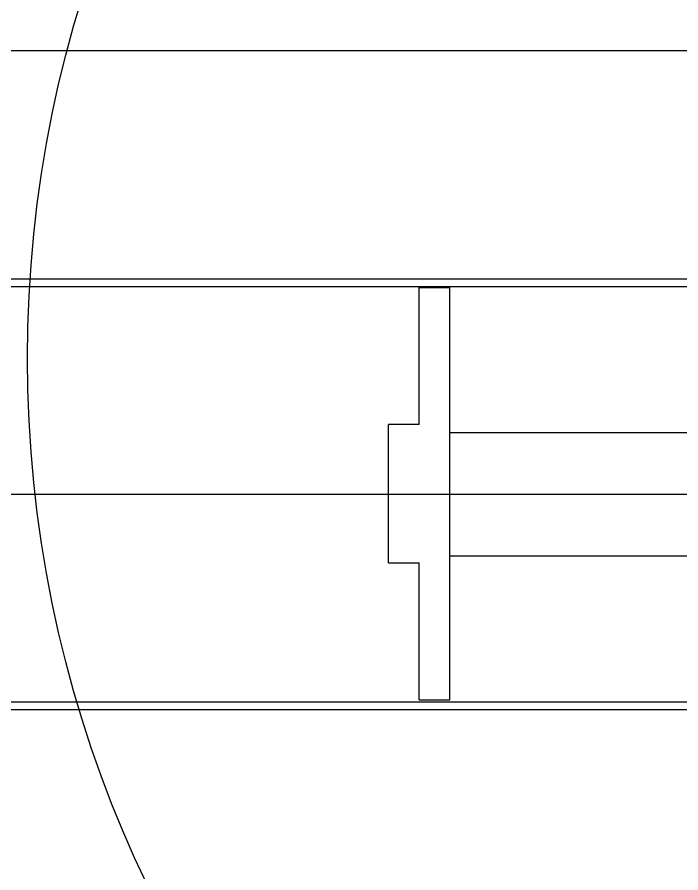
# Model space of a CAD drawing. Header units: millimetres. Extents: x -5505 to 394412, y -8522 to 584759.
# Drawn here: x 31109.5 to 31325.4, y -784 to -505.9 of the extents above; entities that cross this region are included whole.
import ezdxf

# ---------------------------------------------------------------- set-up
doc = ezdxf.new("R2010")
doc.units = ezdxf.units.MM

# ---------------------------------------------------------------- blocks, each defined once
blk = doc.blocks.new('C-1S UP RIGHT')
for p, q in [((-501.68, 0), (120.12, 0)), ((-501.68, -74.12), (-225.85, -74.12)), ((-225.85, -74.12), (30, -74.12)), ((-501.68, -76.62), (-225.85, -76.62)), ((-225.85, -76.62), (30, -76.62)), ((-149.97, -121.45), (-149.97, -76.95)), ((-149.97, -76.95), (-139.97, -76.95)), ((-139.97, -166.45), (-139.97, -76.95)), ((-149.97, -121.45), (-159.97, -121.45)), ((-159.97, -166.45), (-159.97, -121.45)), ((-139.97, -124.12), (-15, -124.12)), ((-501.68, -144.12), (120.12, -144.12)), ((-159.97, -166.45), (-149.97, -166.45)), ((-149.97, -210.95), (-149.97, -166.45)), ((-139.97, -164.12), (-15, -164.12)), ((-139.97, -210.95), (-139.97, -166.45)), ((-149.97, -210.95), (-139.97, -210.95)), ((-501.68, -211.62), (-225.85, -211.62)), ((-225.85, -211.62), (30, -211.62)), ((-501.68, -214.12), (-225.85, -214.12)), ((-225.85, -214.12), (30, -214.12))]:
    blk.add_line(p, q)
blk = doc.blocks.new('arrow_C')
blk.add_circle((0, 0), 394.36)

msp = doc.modelspace()

# ---------------------------------------------------------------- block references
for name, p in [('arrow_C', (31507.289, -616.825)), ('C-1S UP RIGHT', (31390.289, -516.825))]:
    msp.add_blockref(name, p)

doc.saveas('drawing.dxf')
